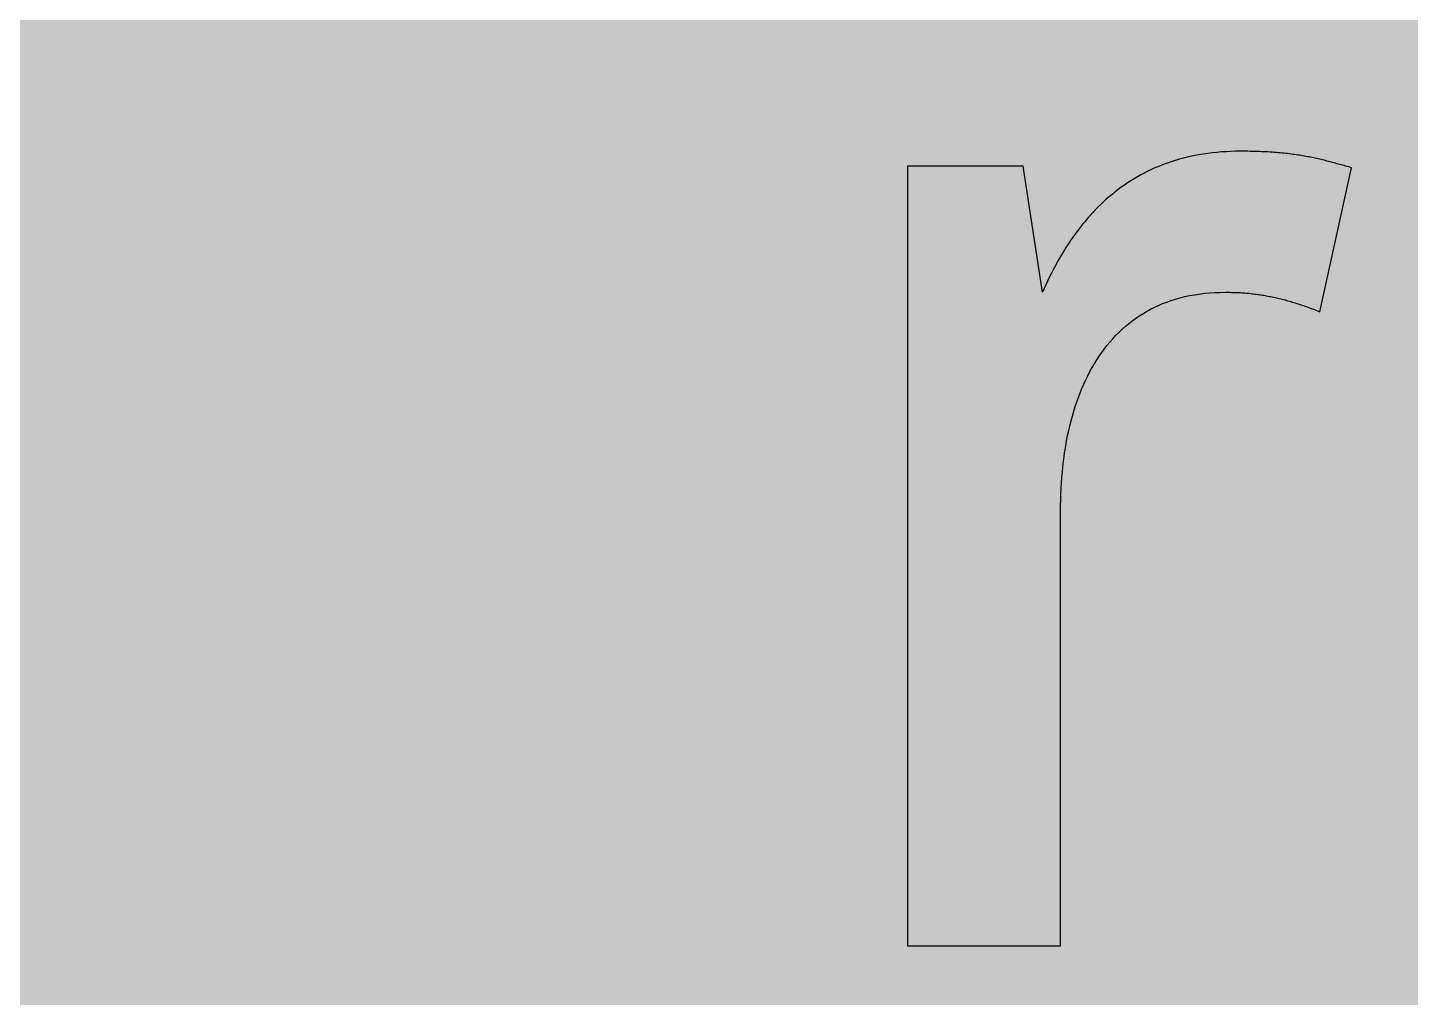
# Model space of a CAD drawing. Header units: millimetres. Extents: x 0 to 212, y 0 to 159.
# Drawn here: x 95.51 to 131.29, y 108.61 to 133.71 of the extents above; entities that cross this region are included whole.
import ezdxf

# ---------------------------------------------------------------- set-up
doc = ezdxf.new("R2010")
doc.units = ezdxf.units.MM

msp = doc.modelspace()

# ---------------------------------------------------------------- hatches: boundary and pattern name
for color, points in [(254, [(14.1633, 0.0536), (13.9878, 0.0533), (13.8125, 0.0559), (13.6373, 0.061), (13.462, 0.0686), (13.2893, 0.0787), (13.114, 0.0914), (12.9413, 0.1041), (12.7686, 0.1219), (12.5959, 0.1397), (12.4231, 0.16), (12.2504, 0.1829), (12.0777, 0.2057), (11.9075, 0.2337), (11.7373, 0.2616), (11.5672, 0.2921), (11.397, 0.3251), (11.2268, 0.3607), (11.0592, 0.3988), (10.8915, 0.4369), (10.7239, 0.4775), (10.5562, 0.5207), (10.3886, 0.5664), (10.2235, 0.6121), (10.0584, 0.6629), (9.8933, 0.7137), (9.7307, 0.7671), (9.5682, 0.8204), (9.4056, 0.8788), (9.2431, 0.9373), (9.083, 0.9982), (8.923, 1.0617), (8.763, 1.1252), (8.6055, 1.1938), (8.4455, 1.2624), (8.2906, 1.331), (8.1331, 1.4046), (7.9781, 1.4783), (7.8232, 1.5545), (7.6708, 1.6332), (7.5184, 1.7145), (7.366, 1.7958), (7.2161, 1.8796), (7.0663, 1.966), (6.919, 2.0523), (6.7716, 2.1438), (6.6243, 2.2352), (6.4795, 2.3266), (6.3348, 2.4232), (6.19, 2.5197), (6.0477, 2.6187), (5.908, 2.7178), (5.7683, 2.8194), (5.6286, 2.9235), (5.4915, 3.0302), (5.3543, 3.1369), (5.2197, 3.2461), (5.0851, 3.3579), (4.953, 3.4722), (4.8209, 3.5865), (4.6914, 3.7033), (4.5644, 3.8202), (4.4348, 3.9395), (4.3104, 4.0615), (4.1859, 4.1859), (4.0615, 4.3104), (3.9395, 4.4348), (3.8202, 4.5618), (3.7033, 4.6914), (3.5865, 4.8209), (3.4722, 4.953), (3.3579, 5.0851), (3.2487, 5.2197), (3.1369, 5.3543), (3.0302, 5.4915), (2.9235, 5.6286), (2.8194, 5.7683), (2.7178, 5.908), (2.6187, 6.0477), (2.5197, 6.19), (2.4232, 6.3348), (2.3266, 6.477), (2.2352, 6.6243), (2.1438, 6.7691), (2.0523, 6.919), (1.966, 7.0663), (1.8796, 7.2161), (1.7958, 7.366), (1.7145, 7.5184), (1.6332, 7.6708), (1.5545, 7.8232), (1.4783, 7.9781), (1.4046, 8.1331), (1.331, 8.2906), (1.2598, 8.4455), (1.1913, 8.603), (1.1252, 8.763), (1.0592, 8.923), (0.9982, 9.083), (0.9373, 9.2431), (0.8763, 9.4056), (0.8204, 9.5682), (0.7645, 9.7307), (0.7112, 9.8933), (0.6604, 10.0584), (0.6121, 10.2235), (0.5639, 10.3911), (0.5207, 10.5562), (0.4775, 10.7239), (0.4343, 10.8915), (0.3962, 11.0592), (0.3607, 11.2268), (0.3251, 11.397), (0.2921, 11.5672), (0.2616, 11.7373), (0.2311, 11.9075), (0.2057, 12.0802), (0.1803, 12.2504), (0.1575, 12.4231), (0.1372, 12.5959), (0.1194, 12.7686), (0.1041, 12.9413), (0.0889, 13.1166), (0.0787, 13.2893), (0.0686, 13.4645), (0.061, 13.6373), (0.0559, 13.8125), (0.0508, 13.9878), (0.0508, 14.163), (0.0522, 144.6925), (0.0508, 144.8664), (0.0559, 145.0416), (0.061, 145.2169), (0.0686, 145.3896), (0.0787, 145.5649), (0.0889, 145.7376), (0.1041, 145.9128), (0.1194, 146.0856), (0.1372, 146.2583), (0.1575, 146.431), (0.1803, 146.6037), (0.2057, 146.7739), (0.2311, 146.9466), (0.2616, 147.1168), (0.2921, 147.287), (0.3251, 147.4572), (0.3607, 147.6248), (0.3962, 147.795), (0.4343, 147.9626), (0.4775, 148.1303), (0.5207, 148.2979), (0.5639, 148.463), (0.6121, 148.6281), (0.6604, 148.7932), (0.7112, 148.9583), (0.7645, 149.1234), (0.8204, 149.286), (0.8763, 149.4485), (0.9373, 149.6111), (0.9982, 149.7711), (1.0592, 149.9311), (1.1252, 150.0911), (1.1913, 150.2486), (1.2598, 150.4061), (1.331, 150.5636), (1.4046, 150.7185), (1.4783, 150.876), (1.5545, 151.0284), (1.6332, 151.1833), (1.7145, 151.3357), (1.7958, 151.4856), (1.8796, 151.638), (1.966, 151.7879), (2.0523, 151.9352), (2.1438, 152.0825), (2.2352, 152.2298), (2.3266, 152.3746), (2.4232, 152.5194), (2.5197, 152.6616), (2.6187, 152.8039), (2.7178, 152.9461), (2.8194, 153.0858), (2.9235, 153.2255), (3.0302, 153.3627), (3.1369, 153.4973), (3.2487, 153.6344), (3.3579, 153.7665), (3.4722, 153.8986), (3.5865, 154.0307), (3.7033, 154.1602), (3.8202, 154.2898), (3.9395, 154.4168), (4.0615, 154.5438), (4.1859, 154.6682), (4.3104, 154.7901), (4.4348, 154.9121), (4.5644, 155.034), (4.6914, 155.1508), (4.8209, 155.2677), (4.953, 155.382), (5.0851, 155.4937), (5.2197, 155.6055), (5.3543, 155.7147), (5.4915, 155.8239), (5.6286, 155.9281), (5.7683, 156.0322), (5.908, 156.1338), (6.0477, 156.2354), (6.19, 156.3345), (6.3348, 156.431), (6.4795, 156.525), (6.6243, 156.6189), (6.7716, 156.7104), (6.919, 156.7993), (7.0663, 156.8882), (7.2161, 156.9745), (7.366, 157.0584), (7.5184, 157.1396), (7.6708, 157.2209), (7.8232, 157.2971), (7.9781, 157.3733), (8.1331, 157.4495), (8.2906, 157.5206), (8.4455, 157.5918), (8.6055, 157.6603), (8.763, 157.7289), (8.923, 157.7924), (9.083, 157.8559), (9.2431, 157.9169), (9.4056, 157.9753), (9.5682, 158.0337), (9.7307, 158.0871), (9.8933, 158.1404), (10.0584, 158.1912), (10.2235, 158.242), (10.3886, 158.2877), (10.5562, 158.3334), (10.7239, 158.3766), (10.8915, 158.4173), (11.0592, 158.4579), (11.2268, 158.4935), (11.397, 158.529), (11.5672, 158.562), (11.7373, 158.5925), (11.9075, 158.6205), (12.0777, 158.6484), (12.2504, 158.6713), (12.4231, 158.6941), (12.5959, 158.7144), (12.7686, 158.7322), (12.9413, 158.75), (13.114, 158.7627), (13.2893, 158.7754), (13.462, 158.7856), (13.6373, 158.7932), (13.8125, 158.7983), (13.9878, 158.8008), (14.163, 158.8033), (197.6078, 158.8036), (197.7822, 158.8008), (197.9574, 158.7983), (198.1327, 158.7932), (198.3054, 158.7856), (198.4807, 158.7754), (198.6534, 158.7627), (198.8287, 158.75), (199.0014, 158.7322), (199.1741, 158.7144), (199.3468, 158.6941), (199.5195, 158.6713), (199.6897, 158.6484), (199.8624, 158.6205), (200.0326, 158.5925), (200.2028, 158.562), (200.373, 158.529), (200.5432, 158.4935), (200.7108, 158.4579), (200.8784, 158.4173), (201.0461, 158.3766), (201.2137, 158.3334), (201.3788, 158.2877), (201.5465, 158.242), (201.7116, 158.1912), (201.8767, 158.1404), (202.0392, 158.0871), (202.2018, 158.0337), (202.3643, 157.9753), (202.5269, 157.9169), (202.6869, 157.8559), (202.8469, 157.7924), (203.007, 157.7289), (203.167, 157.6603), (203.3245, 157.5918), (203.4794, 157.5206), (203.6369, 157.4495), (203.7918, 157.3733), (203.9468, 157.2971), (204.0992, 157.2209), (204.2516, 157.1396), (204.404, 157.0584), (204.5538, 156.9745), (204.7037, 156.8882), (204.8535, 156.7993), (205.0009, 156.7104), (205.1456, 156.6189), (205.293, 156.525), (205.4352, 156.431), (205.58, 156.3345), (205.7222, 156.2354), (205.8619, 156.1338), (206.0016, 156.0322), (206.1413, 155.9281), (206.2785, 155.8239), (206.4156, 155.7147), (206.5503, 155.6055), (206.6849, 155.4937), (206.817, 155.382), (206.949, 155.2677), (207.0786, 155.1508), (207.2081, 155.034), (207.3351, 154.9121), (207.4596, 154.7901), (207.584, 154.6682), (207.7085, 154.5438), (207.8304, 154.4168), (207.9498, 154.2898), (208.0666, 154.1602), (208.1835, 154.0307), (208.2978, 153.8986), (208.4121, 153.7665), (208.5238, 153.6344), (208.6331, 153.4973), (208.7397, 153.3627), (208.8464, 153.2255), (208.9506, 153.0858), (209.0522, 152.9461), (209.1512, 152.8039), (209.2503, 152.6616), (209.3468, 152.5194), (209.4433, 152.3746), (209.5348, 152.2298), (209.6262, 152.0825), (209.7176, 151.9352), (209.804, 151.7879), (209.8904, 151.638), (209.9742, 151.4856), (210.0555, 151.3357), (210.1367, 151.1833), (210.2155, 151.0284), (210.2917, 150.876), (210.3653, 150.7185), (210.439, 150.5636), (210.5076, 150.4061), (210.5762, 150.2486), (210.6447, 150.0911), (210.7082, 149.9311), (210.7717, 149.7711), (210.8327, 149.6111), (210.8911, 149.4485), (210.9495, 149.286), (211.0029, 149.1234), (211.0562, 148.9583), (211.107, 148.7932), (211.1578, 148.6281), (211.2035, 148.463), (211.2493, 148.2979), (211.2924, 148.1303), (211.3331, 147.9626), (211.3712, 147.795), (211.4093, 147.6248), (211.4448, 147.4572), (211.4779, 147.287), (211.5083, 147.1168), (211.5363, 146.9466), (211.5642, 146.7739), (211.5871, 146.6037), (211.6099, 146.431), (211.6303, 146.2583), (211.648, 146.0856), (211.6658, 145.9128), (211.6785, 145.7376), (211.6912, 145.5649), (211.7014, 145.3896), (211.709, 145.2169), (211.7141, 145.0416), (211.7166, 144.8664), (211.7166, 144.6911), (211.7189, 14.1647), (211.7166, 13.9878), (211.7141, 13.8125), (211.709, 13.6373), (211.7014, 13.4645), (211.6912, 13.2893), (211.6785, 13.1166), (211.6658, 12.9413), (211.648, 12.7686), (211.6303, 12.5959), (211.6099, 12.4231), (211.5871, 12.2504), (211.5642, 12.0802), (211.5363, 11.9075), (211.5083, 11.7373), (211.4779, 11.5672), (211.4448, 11.397), (211.4093, 11.2268), (211.3712, 11.0592), (211.3331, 10.8915), (211.2924, 10.7239), (211.2493, 10.5562), (211.2035, 10.3911), (211.1578, 10.2235), (211.107, 10.0584), (211.0562, 9.8933), (211.0029, 9.7307), (210.9495, 9.5682), (210.8911, 9.4056), (210.8327, 9.2431), (210.7717, 9.083), (210.7082, 8.923), (210.6447, 8.763), (210.5762, 8.603), (210.5076, 8.4455), (210.439, 8.2906), (210.3653, 8.1331), (210.2917, 7.9781), (210.2155, 7.8232), (210.1367, 7.6708), (210.0555, 7.5184), (209.9742, 7.366), (209.8904, 7.2161), (209.804, 7.0663), (209.7176, 6.919), (209.6262, 6.7691), (209.5348, 6.6243), (209.4433, 6.477), (209.3468, 6.3348), (209.2503, 6.19), (209.1512, 6.0477), (209.0522, 5.908), (208.9506, 5.7683), (208.8464, 5.6286), (208.7397, 5.4915), (208.6331, 5.3543), (208.5238, 5.2197), (208.4121, 5.0851), (208.2978, 4.953), (208.1835, 4.8209), (208.0666, 4.6914), (207.9498, 4.5618), (207.8304, 4.4348), (207.7085, 4.3104), (207.584, 4.1859), (207.4596, 4.0615), (207.3351, 3.9395), (207.2081, 3.8202), (207.0786, 3.7033), (206.949, 3.5865), (206.817, 3.4722), (206.6849, 3.3579), (206.5503, 3.2461), (206.4156, 3.1369), (206.2785, 3.0302), (206.1413, 2.9235), (206.0016, 2.8194), (205.8619, 2.7178), (205.7222, 2.6187), (205.58, 2.5197), (205.4352, 2.4232), (205.293, 2.3266), (205.1456, 2.2352), (205.0009, 2.1438), (204.8535, 2.0523), (204.7037, 1.966), (204.5538, 1.8796), (204.404, 1.7958), (204.2516, 1.7145), (204.0992, 1.6332), (203.9468, 1.5545), (203.7918, 1.4783), (203.6369, 1.4046), (203.4794, 1.331), (203.3245, 1.2624), (203.167, 1.1938), (203.007, 1.1252), (202.8469, 1.0617), (202.6869, 0.9982), (202.5269, 0.9373), (202.3643, 0.8788), (202.2018, 0.8204), (202.0392, 0.7671), (201.8767, 0.7137), (201.7116, 0.6629), (201.5465, 0.6121), (201.3788, 0.5664), (201.2137, 0.5207), (201.0461, 0.4775), (200.8784, 0.4369), (200.7108, 0.3988), (200.5432, 0.3607), (200.373, 0.3251), (200.2028, 0.2921), (200.0326, 0.2616), (199.8624, 0.2337), (199.6897, 0.2057), (199.5195, 0.1829), (199.3468, 0.16), (199.1741, 0.1397), (199.0014, 0.1219), (198.8287, 0.1041), (198.6534, 0.0914), (198.4807, 0.0787), (198.3054, 0.0686), (198.1327, 0.061), (197.9574, 0.0559), (197.7822, 0.0533), (197.6069, 0.0533)]), (59, [(126.5107, 126.8621), (126.5504, 126.8603), (126.5885, 126.8603), (126.6292, 126.8603), (126.6673, 126.8578), (126.7079, 126.8578), (126.746, 126.8578), (126.7841, 126.8552), (126.8222, 126.8527), (126.8628, 126.8527), (126.9009, 126.8501), (126.939, 126.8476), (126.9771, 126.8451), (127.0127, 126.8425), (127.0508, 126.8374), (127.0889, 126.8349), (127.127, 126.8324), (127.1651, 126.8273), (127.2007, 126.8222), (127.2388, 126.8197), (127.2743, 126.8146), (127.3124, 126.8095), (127.3505, 126.8044), (127.3861, 126.7993), (127.4242, 126.7943), (127.4597, 126.7866), (127.4978, 126.7816), (127.5334, 126.7765), (127.5715, 126.7689), (127.6071, 126.7612), (127.6452, 126.7536), (127.6807, 126.7485), (127.7188, 126.7409), (127.7544, 126.7308), (127.7925, 126.7231), (127.828, 126.7155), (127.8661, 126.7079), (127.9017, 126.6977), (127.9398, 126.6876), (127.9779, 126.68), (128.0135, 126.6698), (128.0516, 126.6596), (128.0897, 126.6495), (128.1278, 126.6393), (128.1633, 126.6292), (128.2014, 126.6165), (128.2395, 126.6063), (128.2776, 126.5936), (128.3157, 126.5834), (128.3538, 126.5707), (128.3919, 126.558), (128.4326, 126.5453), (128.4707, 126.5326), (128.5088, 126.5199), (128.5494, 126.5072), (128.5875, 126.492), (128.6281, 126.4793), (128.6688, 126.4641), (128.7094, 126.4488), (128.7475, 126.4336), (128.7882, 126.4209), (128.8288, 126.4031), (128.872, 126.3879), (128.9126, 126.3726), (128.9533, 126.3574), (129.7711, 130.0836), (129.7305, 130.0937), (129.6949, 130.1039), (129.6568, 130.114), (129.6187, 130.1267), (129.5806, 130.1369), (129.5425, 130.1471), (129.507, 130.1572), (129.4689, 130.1674), (129.4333, 130.1775), (129.3952, 130.1877), (129.3597, 130.1979), (129.3216, 130.208), (129.2835, 130.2182), (129.2479, 130.2283), (129.2098, 130.2385), (129.1742, 130.2461), (129.1361, 130.2563), (129.098, 130.2664), (129.0625, 130.2766), (129.0244, 130.2842), (128.9863, 130.2944), (128.9482, 130.302), (128.9101, 130.3122), (128.872, 130.3198), (128.8313, 130.3274), (128.7932, 130.335), (128.7551, 130.3452), (128.7145, 130.3528), (128.6739, 130.3604), (128.6332, 130.368), (128.5926, 130.3757), (128.5519, 130.3833), (128.5113, 130.3909), (128.4681, 130.396), (128.4249, 130.4036), (128.3843, 130.4112), (128.3386, 130.4163), (128.2954, 130.4239), (128.2497, 130.429), (128.2065, 130.4341), (128.1608, 130.4417), (128.1125, 130.4468), (128.0668, 130.4519), (128.0185, 130.4569), (127.9703, 130.462), (127.922, 130.4671), (127.8712, 130.4696), (127.8204, 130.4747), (127.7696, 130.4773), (127.7188, 130.4823), (127.6655, 130.4849), (127.6121, 130.49), (127.5588, 130.4925), (127.5029, 130.495), (127.447, 130.4976), (127.3886, 130.5001), (127.3302, 130.5027), (127.2718, 130.5027), (127.2134, 130.5052), (127.1524, 130.5052), (127.0889, 130.5077), (127.0279, 130.5077), (126.9619, 130.5077), (126.8984, 130.5077), (126.7714, 130.5077), (126.6469, 130.5027), (126.525, 130.4976), (126.4031, 130.49), (126.2837, 130.4798), (126.1643, 130.4671), (126.05, 130.4519), (125.9357, 130.4366), (125.8214, 130.4163), (125.7097, 130.396), (125.6005, 130.3731), (125.4938, 130.3477), (125.3871, 130.3198), (125.283, 130.2918), (125.1788, 130.2614), (125.0772, 130.2283), (124.9782, 130.1928), (124.8791, 130.1547), (124.7826, 130.1166), (124.6861, 130.0759), (124.5921, 130.0353), (124.5006, 129.9896), (124.4092, 129.9439), (124.3178, 129.8956), (124.2314, 129.8473), (124.145, 129.7965), (124.0587, 129.7432), (123.9749, 129.6899), (123.8936, 129.634), (123.8123, 129.5756), (123.731, 129.5171), (123.6523, 129.4562), (123.5761, 129.3927), (123.4999, 129.3292), (123.4262, 129.2657), (123.3526, 129.1996), (123.2814, 129.1311), (123.2103, 129.0625), (123.1417, 128.9914), (123.0732, 128.9202), (123.0046, 128.8466), (122.9385, 128.7704), (122.875, 128.6942), (122.8115, 128.618), (122.7506, 128.5392), (122.6896, 128.4605), (122.6287, 128.3792), (122.5702, 128.2979), (122.5118, 128.2167), (122.4559, 128.1328), (122.4001, 128.0465), (122.3467, 127.9601), (122.2934, 127.8738), (122.2426, 127.7874), (122.1918, 127.6985), (122.141, 127.6071), (122.0927, 127.5182), (122.0445, 127.4267), (121.9962, 127.3327), (121.9505, 127.2413), (121.9048, 127.1473), (121.8616, 127.0533), (121.8184, 126.9568), (121.7752, 126.8603), (121.273, 130.1224), (118.2839, 130.1224), (118.2839, 109.9439), (122.2431, 109.9439), (122.2431, 121.1968), (122.2426, 121.3434), (122.2451, 121.4882), (122.2502, 121.633), (122.2578, 121.7778), (122.2654, 121.92), (122.2756, 122.0622), (122.2883, 122.2019), (122.301, 122.3416), (122.3162, 122.4788), (122.334, 122.616), (122.3543, 122.7506), (122.3772, 122.8852), (122.4001, 123.0173), (122.4255, 123.1494), (122.4534, 123.2789), (122.4839, 123.4059), (122.5144, 123.5329), (122.5474, 123.6574), (122.5855, 123.7818), (122.621, 123.9012), (122.6617, 124.0231), (122.7049, 124.14), (122.748, 124.2543), (122.7938, 124.3686), (122.842, 124.4803), (122.8928, 124.5921), (122.9462, 124.6988), (122.9995, 124.8054), (123.0579, 124.9096), (123.1163, 125.0112), (123.1773, 125.1102), (123.2408, 125.2068), (123.3068, 125.3007), (123.3754, 125.3947), (123.444, 125.4836), (123.5177, 125.5725), (123.5913, 125.6563), (123.6675, 125.7402), (123.7488, 125.8189), (123.8301, 125.8976), (123.9139, 125.9713), (124.0003, 126.045), (124.0866, 126.1135), (124.1781, 126.1796), (124.272, 126.2431), (124.3686, 126.304), (124.4651, 126.3625), (124.5667, 126.4183), (124.6683, 126.4691), (124.775, 126.5174), (124.8816, 126.5657), (124.9909, 126.6063), (125.1052, 126.6469), (125.2195, 126.6825), (125.3363, 126.7155), (125.4582, 126.746), (125.5801, 126.7739), (125.7046, 126.7968), (125.8316, 126.8146), (125.9637, 126.8324), (126.0958, 126.8451), (126.2304, 126.8527), (126.3701, 126.8578), (126.5098, 126.8603)])]:
    msp.add_hatch(color=color).paths.add_polyline_path(points)
h = msp.add_hatch(color=59)
edge = h.paths.add_edge_path()
edge.add_line((104.702, 109.5551), (104.9299, 109.5553))
edge.add_line((104.9299, 109.5553), (105.1585, 109.5629))
edge.add_line((105.1585, 109.5629), (105.3846, 109.5731))
edge.add_line((105.3846, 109.5731), (105.6056, 109.5883))
edge.add_line((105.6056, 109.5883), (105.8266, 109.6061))
edge.add_line((105.8266, 109.6061), (106.045, 109.6289))
edge.add_line((106.045, 109.6289), (106.2609, 109.6569))
edge.add_line((106.2609, 109.6569), (106.4743, 109.6899))
edge.add_line((106.4743, 109.6899), (106.6851, 109.728))
edge.add_line((106.6851, 109.728), (106.8934, 109.7686))
edge.add_line((106.8934, 109.7686), (107.0991, 109.8144))
edge.add_line((107.0991, 109.8144), (107.3023, 109.8652))
edge.add_line((107.3023, 109.8652), (107.5004, 109.921))
edge.add_line((107.5004, 109.921), (107.6985, 109.982))
edge.add_line((107.6985, 109.982), (107.8916, 110.0455))
edge.add_line((107.8916, 110.0455), (108.0846, 110.1166))
edge.add_line((108.0846, 110.1166), (108.2726, 110.1903))
edge.add_line((108.2726, 110.1903), (108.458, 110.269))
edge.add_line((108.458, 110.269), (108.6409, 110.3554))
edge.add_line((108.6409, 110.3554), (108.8212, 110.4443))
edge.add_line((108.8212, 110.4443), (108.9965, 110.5383))
edge.add_line((108.9965, 110.5383), (109.1692, 110.6373))
edge.add_line((109.1692, 110.6373), (109.3394, 110.744))
edge.add_line((109.3394, 110.744), (109.507, 110.8532))
edge.add_line((109.507, 110.8532), (109.6696, 110.9675))
edge.add_line((109.6696, 110.9675), (109.8321, 111.0894))
edge.add_line((109.8321, 111.0894), (109.9871, 111.2139))
edge.add_line((109.9871, 111.2139), (110.142, 111.346))
edge.add_line((110.142, 111.346), (110.2919, 111.4831))
edge.add_line((110.2919, 111.4831), (110.4392, 111.6254))
edge.add_line((110.4392, 111.6254), (110.5814, 111.7727))
edge.add_line((110.5814, 111.7727), (110.7211, 111.9251))
edge.add_line((110.7211, 111.9251), (110.8583, 112.0851))
edge.add_line((110.8583, 112.0851), (110.9904, 112.2502))
edge.add_line((110.9904, 112.2502), (111.1174, 112.4204))
edge.add_line((111.1174, 112.4204), (111.2418, 112.5957))
edge.add_line((111.2418, 112.5957), (111.3638, 112.776))
edge.add_line((111.3638, 112.776), (111.4806, 112.964))
edge.add_line((111.4806, 112.964), (111.5949, 113.157))
edge.add_line((111.5949, 113.157), (111.7041, 113.3577))
edge.add_line((111.7041, 113.3577), (111.8108, 113.5609))
edge.add_line((111.8108, 113.5609), (111.9124, 113.7742))
edge.add_line((111.9124, 113.7742), (112.0089, 113.9901))
edge.add_line((112.0089, 113.9901), (112.1029, 114.2136))
edge.add_line((112.1029, 114.2136), (112.1918, 114.4422))
edge.add_line((112.1918, 114.4422), (112.2756, 114.6785))
edge.add_line((112.2756, 114.6785), (112.3569, 114.9198))
edge.add_line((112.3569, 114.9198), (112.4331, 115.1687))
edge.add_line((112.4331, 115.1687), (112.5068, 115.4227))
edge.add_line((112.5068, 115.4227), (112.5753, 115.6843))
edge.add_line((112.5753, 115.6843), (112.6388, 115.951))
edge.add_line((112.6388, 115.951), (112.6973, 116.2253))
edge.add_line((112.6973, 116.2253), (112.7506, 116.5047))
edge.add_line((112.7506, 116.5047), (112.8014, 116.7917))
edge.add_line((112.8014, 116.7917), (112.8471, 117.0864))
edge.add_line((112.8471, 117.0864), (112.8878, 117.3861))
edge.add_line((112.8878, 117.3861), (112.9233, 117.6934))
edge.add_line((112.9233, 117.6934), (112.9563, 118.0059))
edge.add_line((112.9563, 118.0059), (112.9817, 118.3259))
edge.add_line((112.9817, 118.3259), (113.0046, 118.6536))
edge.add_line((113.0046, 118.6536), (113.0224, 118.9888))
edge.add_line((113.0224, 118.9888), (113.0351, 119.3292))
edge.add_line((113.0351, 119.3292), (113.0427, 119.6772))
edge.add_line((113.0427, 119.6772), (113.0452, 120.0302))
edge.add_line((113.0452, 120.0302), (113.0427, 120.3858))
edge.add_line((113.0427, 120.3858), (113.0351, 120.7338))
edge.add_line((113.0351, 120.7338), (113.0224, 121.0742))
edge.add_line((113.0224, 121.0742), (113.0046, 121.4095))
edge.add_line((113.0046, 121.4095), (112.9817, 121.7346))
edge.add_line((112.9817, 121.7346), (112.9563, 122.0572))
edge.add_line((112.9563, 122.0572), (112.9233, 122.3696))
edge.add_line((112.9233, 122.3696), (112.8878, 122.6769))
edge.add_line((112.8878, 122.6769), (112.8471, 122.9766))
edge.add_line((112.8471, 122.9766), (112.8014, 123.2687))
edge.add_line((112.8014, 123.2687), (112.7506, 123.5558))
edge.add_line((112.7506, 123.5558), (112.6973, 123.8377))
edge.add_line((112.6973, 123.8377), (112.6388, 124.1095))
edge.add_line((112.6388, 124.1095), (112.5753, 124.3787))
edge.add_line((112.5753, 124.3787), (112.5068, 124.6378))
edge.add_line((112.5068, 124.6378), (112.4331, 124.8943))
edge.add_line((112.4331, 124.8943), (112.3569, 125.1407))
edge.add_line((112.3569, 125.1407), (112.2756, 125.3846))
edge.add_line((112.2756, 125.3846), (112.1918, 125.6182))
edge.add_line((112.1918, 125.6182), (112.1029, 125.8494))
edge.add_line((112.1029, 125.8494), (112.0089, 126.0729))
edge.add_line((112.0089, 126.0729), (111.9124, 126.2888))
edge.add_line((111.9124, 126.2888), (111.8108, 126.4996))
edge.add_line((111.8108, 126.4996), (111.7041, 126.7054))
edge.add_line((111.7041, 126.7054), (111.5949, 126.906))
edge.add_line((111.5949, 126.906), (111.4806, 127.0991))
edge.add_line((111.4806, 127.0991), (111.3638, 127.287))
edge.add_line((111.3638, 127.287), (111.2418, 127.4674))
edge.add_line((111.2418, 127.4674), (111.1174, 127.6426))
edge.add_line((111.1174, 127.6426), (110.9904, 127.8128))
edge.add_line((110.9904, 127.8128), (110.8583, 127.9779))
edge.add_line((110.8583, 127.9779), (110.7211, 128.1354))
edge.add_line((110.7211, 128.1354), (110.5814, 128.2903))
edge.add_line((110.5814, 128.2903), (110.4392, 128.4376))
edge.add_line((110.4392, 128.4376), (110.2919, 128.5799))
edge.add_line((110.2919, 128.5799), (110.142, 128.717))
edge.add_line((110.142, 128.717), (109.9871, 128.8466))
edge.add_line((109.9871, 128.8466), (109.8321, 128.9736))
edge.add_line((109.8321, 128.9736), (109.6696, 129.093))
edge.add_line((109.6696, 129.093), (109.507, 129.2098))
edge.add_line((109.507, 129.2098), (109.3394, 129.319))
edge.add_line((109.3394, 129.319), (109.1692, 129.4232))
edge.add_line((109.1692, 129.4232), (108.9965, 129.5248))
edge.add_line((108.9965, 129.5248), (108.8212, 129.6187))
edge.add_line((108.8212, 129.6187), (108.6409, 129.7076))
edge.add_line((108.6409, 129.7076), (108.458, 129.7915))
edge.add_line((108.458, 129.7915), (108.2726, 129.8727))
edge.add_line((108.2726, 129.8727), (108.0846, 129.9464))
edge.add_line((108.0846, 129.9464), (107.8916, 130.015))
edge.add_line((107.8916, 130.015), (107.6985, 130.081))
edge.add_line((107.6985, 130.081), (107.5004, 130.142))
edge.add_line((107.5004, 130.142), (107.3023, 130.1953))
edge.add_line((107.3023, 130.1953), (107.0991, 130.2461))
edge.add_line((107.0991, 130.2461), (106.8934, 130.2944))
edge.add_line((106.8934, 130.2944), (106.6851, 130.335))
edge.add_line((106.6851, 130.335), (106.4743, 130.3706))
edge.add_line((106.4743, 130.3706), (106.2609, 130.4036))
edge.add_line((106.2609, 130.4036), (106.045, 130.4315))
edge.add_line((106.045, 130.4315), (105.8266, 130.4544))
edge.add_line((105.8266, 130.4544), (105.6056, 130.4747))
edge.add_line((105.6056, 130.4747), (105.3846, 130.49))
edge.add_line((105.3846, 130.49), (105.1585, 130.5001))
edge.add_line((105.1585, 130.5001), (104.9299, 130.5052))
edge.add_line((104.9299, 130.5052), (104.7013, 130.5077))
edge.add_line((104.7013, 130.5077), (104.4702, 130.5052))
edge.add_line((104.4702, 130.5052), (104.2441, 130.5001))
edge.add_line((104.2441, 130.5001), (104.0181, 130.49))
edge.add_line((104.0181, 130.49), (103.7946, 130.4747))
edge.add_line((103.7946, 130.4747), (103.5736, 130.4544))
edge.add_line((103.5736, 130.4544), (103.3551, 130.4315))
edge.add_line((103.3551, 130.4315), (103.1418, 130.4036))
edge.add_line((103.1418, 130.4036), (102.9284, 130.3706))
edge.add_line((102.9284, 130.3706), (102.7176, 130.335))
edge.add_line((102.7176, 130.335), (102.5093, 130.2944))
edge.add_line((102.5093, 130.2944), (102.3036, 130.2461))
edge.add_line((102.3036, 130.2461), (102.1004, 130.1953))
edge.add_line((102.1004, 130.1953), (101.9023, 130.142))
edge.add_line((101.9023, 130.142), (101.7041, 130.081))
edge.add_line((101.7041, 130.081), (101.5086, 130.015))
edge.add_line((101.5086, 130.015), (101.3181, 129.9464))
edge.add_line((101.3181, 129.9464), (101.1301, 129.8727))
edge.add_line((101.1301, 129.8727), (100.9447, 129.7915))
edge.add_line((100.9447, 129.7915), (100.7618, 129.7076))
edge.add_line((100.7618, 129.7076), (100.5815, 129.6187))
edge.add_line((100.5815, 129.6187), (100.4062, 129.5248))
edge.add_line((100.4062, 129.5248), (100.2335, 129.4232))
edge.add_line((100.2335, 129.4232), (100.0633, 129.319))
edge.add_line((100.0633, 129.319), (99.8957, 129.2098))
edge.add_line((99.8957, 129.2098), (99.7331, 129.093))
edge.add_line((99.7331, 129.093), (99.5705, 128.9736))
edge.add_line((99.5705, 128.9736), (99.4156, 128.8466))
edge.add_line((99.4156, 128.8466), (99.2607, 128.717))
edge.add_line((99.2607, 128.717), (99.1108, 128.5799))
edge.add_line((99.1108, 128.5799), (98.9635, 128.4376))
edge.add_line((98.9635, 128.4376), (98.8212, 128.2903))
edge.add_line((98.8212, 128.2903), (98.6815, 128.1354))
edge.add_line((98.6815, 128.1354), (98.5444, 127.9779))
edge.add_line((98.5444, 127.9779), (98.4123, 127.8128))
edge.add_line((98.4123, 127.8128), (98.2853, 127.6426))
edge.add_line((98.2853, 127.6426), (98.1608, 127.4674))
edge.add_line((98.1608, 127.4674), (98.0389, 127.287))
edge.add_line((98.0389, 127.287), (97.9221, 127.0991))
edge.add_line((97.9221, 127.0991), (97.8078, 126.906))
edge.add_line((97.8078, 126.906), (97.6986, 126.7054))
edge.add_line((97.6986, 126.7054), (97.5919, 126.4996))
edge.add_line((97.5919, 126.4996), (97.4903, 126.2888))
edge.add_line((97.4903, 126.2888), (97.3938, 126.0729))
edge.add_line((97.3938, 126.0729), (97.2998, 125.8494))
edge.add_line((97.2998, 125.8494), (97.2109, 125.6182))
edge.add_line((97.2109, 125.6182), (97.1271, 125.3846))
edge.add_line((97.1271, 125.3846), (97.0458, 125.1407))
edge.add_line((97.0458, 125.1407), (96.9696, 124.8943))
edge.add_line((96.9696, 124.8943), (96.8959, 124.6378))
edge.add_line((96.8959, 124.6378), (96.8273, 124.3787))
edge.add_line((96.8273, 124.3787), (96.7638, 124.1095))
edge.add_line((96.7638, 124.1095), (96.7054, 123.8377))
edge.add_line((96.7054, 123.8377), (96.6521, 123.5558))
edge.add_line((96.6521, 123.5558), (96.6013, 123.2687))
edge.add_line((96.6013, 123.2687), (96.5556, 122.9766))
edge.add_line((96.5556, 122.9766), (96.5149, 122.6769))
edge.add_line((96.5149, 122.6769), (96.4794, 122.3696))
edge.add_line((96.4794, 122.3696), (96.4463, 122.0572))
edge.add_line((96.4463, 122.0572), (96.4209, 121.7346))
edge.add_line((96.4209, 121.7346), (96.3981, 121.4095))
edge.add_line((96.3981, 121.4095), (96.3803, 121.0742))
edge.add_line((96.3803, 121.0742), (96.3676, 120.7338))
edge.add_line((96.3676, 120.7338), (96.36, 120.3858))
edge.add_line((96.36, 120.3858), (96.3574, 120.0302))
edge.add_line((96.3574, 120.0302), (96.36, 119.695))
edge.add_line((96.36, 119.695), (96.3676, 119.3622))
edge.add_line((96.3676, 119.3622), (96.3803, 119.0371))
edge.add_line((96.3803, 119.0371), (96.3981, 118.7171))
edge.add_line((96.3981, 118.7171), (96.4209, 118.4046))
edge.add_line((96.4209, 118.4046), (96.4463, 118.0948))
edge.add_line((96.4463, 118.0948), (96.4794, 117.7925))
edge.add_line((96.4794, 117.7925), (96.5149, 117.4979))
edge.add_line((96.5149, 117.4979), (96.5556, 117.2058))
edge.add_line((96.5556, 117.2058), (96.6013, 116.9213))
edge.add_line((96.6013, 116.9213), (96.6521, 116.6419))
edge.add_line((96.6521, 116.6419), (96.7054, 116.3701))
edge.add_line((96.7054, 116.3701), (96.7638, 116.1009))
edge.add_line((96.7638, 116.1009), (96.8273, 115.8392))
edge.add_line((96.8273, 115.8392), (96.8959, 115.5827))
edge.add_line((96.8959, 115.5827), (96.9696, 115.3338))
edge.add_line((96.9696, 115.3338), (97.0458, 115.0874))
edge.add_line((97.0458, 115.0874), (97.1271, 114.8486))
edge.add_line((97.1271, 114.8486), (97.2109, 114.615))
edge.add_line((97.2109, 114.615), (97.2998, 114.3864))
edge.add_line((97.2998, 114.3864), (97.3938, 114.1628))
edge.add_line((97.3938, 114.1628), (97.4903, 113.9444))
edge.add_line((97.4903, 113.9444), (97.5919, 113.7336))
edge.add_line((97.5919, 113.7336), (97.6986, 113.5278))
edge.add_line((97.6986, 113.5278), (97.8078, 113.3272))
edge.add_line((97.8078, 113.3272), (97.9221, 113.1316))
edge.add_line((97.9221, 113.1316), (98.0389, 112.9411))
edge.add_line((98.0389, 112.9411), (98.1608, 112.7557))
edge.add_line((98.1608, 112.7557), (98.2853, 112.5779))
edge.add_line((98.2853, 112.5779), (98.4123, 112.4026))
edge.add_line((98.4123, 112.4026), (98.5444, 112.235))
edge.add_line((98.5444, 112.235), (98.6815, 112.0724))
edge.add_line((98.6815, 112.0724), (98.8212, 111.9124))
edge.add_line((98.8212, 111.9124), (98.9635, 111.76))
edge.add_line((98.9635, 111.76), (99.1108, 111.6127))
edge.add_line((99.1108, 111.6127), (99.2607, 111.4704))
edge.add_line((99.2607, 111.4704), (99.4156, 111.3358))
edge.add_line((99.4156, 111.3358), (99.5705, 111.2037))
edge.add_line((99.5705, 111.2037), (99.7331, 111.0767))
edge.add_line((99.7331, 111.0767), (99.8957, 110.9548))
edge.add_line((99.8957, 110.9548), (100.0633, 110.8405))
edge.add_line((100.0633, 110.8405), (100.2335, 110.7288))
edge.add_line((100.2335, 110.7288), (100.4062, 110.6221))
edge.add_line((100.4062, 110.6221), (100.5815, 110.523))
edge.add_line((100.5815, 110.523), (100.7618, 110.4265))
edge.add_line((100.7618, 110.4265), (100.9447, 110.3351))
edge.add_line((100.9447, 110.3351), (101.1301, 110.2512))
edge.add_line((101.1301, 110.2512), (101.3181, 110.17))
edge.add_line((101.3181, 110.17), (101.5086, 110.0963))
edge.add_line((101.5086, 110.0963), (101.7041, 110.0252))
edge.add_line((101.7041, 110.0252), (101.9023, 109.9591))
edge.add_line((101.9023, 109.9591), (102.1004, 109.8982))
edge.add_line((102.1004, 109.8982), (102.3036, 109.8423))
edge.add_line((102.3036, 109.8423), (102.5093, 109.794))
edge.add_line((102.5093, 109.794), (102.7176, 109.7483))
edge.add_line((102.7176, 109.7483), (102.9284, 109.7077))
edge.add_line((102.9284, 109.7077), (103.1418, 109.6696))
edge.add_line((103.1418, 109.6696), (103.3551, 109.6391))
edge.add_line((103.3551, 109.6391), (103.5736, 109.6137))
edge.add_line((103.5736, 109.6137), (103.7946, 109.5908))
edge.add_line((103.7946, 109.5908), (104.0181, 109.5756))
edge.add_line((104.0181, 109.5756), (104.2441, 109.5629))
edge.add_line((104.2441, 109.5629), (104.4702, 109.5553))
edge.add_line((104.4702, 109.5553), (104.7013, 109.5527))
edge = h.paths.add_edge_path(flags=16)
edge.add_line((104.702, 127.3676), (104.841, 127.3658))
edge.add_line((104.841, 127.3658), (104.9782, 127.3607))
edge.add_line((104.9782, 127.3607), (105.1154, 127.3531))
edge.add_line((105.1154, 127.3531), (105.2474, 127.3404))
edge.add_line((105.2474, 127.3404), (105.3795, 127.3277))
edge.add_line((105.3795, 127.3277), (105.5065, 127.3099))
edge.add_line((105.5065, 127.3099), (105.631, 127.2896))
edge.add_line((105.631, 127.2896), (105.7554, 127.2642))
edge.add_line((105.7554, 127.2642), (105.8748, 127.2362))
edge.add_line((105.8748, 127.2362), (105.9942, 127.2057))
edge.add_line((105.9942, 127.2057), (106.1085, 127.1727))
edge.add_line((106.1085, 127.1727), (106.2228, 127.1346))
edge.add_line((106.2228, 127.1346), (106.332, 127.094))
edge.add_line((106.332, 127.094), (106.4412, 127.0508))
edge.add_line((106.4412, 127.0508), (106.5479, 127.0025))
edge.add_line((106.5479, 127.0025), (106.6521, 126.9517))
edge.add_line((106.6521, 126.9517), (106.7511, 126.8959))
edge.add_line((106.7511, 126.8959), (106.8502, 126.84))
edge.add_line((106.8502, 126.84), (106.9467, 126.7765))
edge.add_line((106.9467, 126.7765), (107.0407, 126.713))
edge.add_line((107.0407, 126.713), (107.1321, 126.6444))
edge.add_line((107.1321, 126.6444), (107.2236, 126.5707))
edge.add_line((107.2236, 126.5707), (107.3099, 126.4971))
edge.add_line((107.3099, 126.4971), (107.3937, 126.4158))
edge.add_line((107.3937, 126.4158), (107.4776, 126.3345))
edge.add_line((107.4776, 126.3345), (107.5563, 126.2482))
edge.add_line((107.5563, 126.2482), (107.635, 126.1567))
edge.add_line((107.635, 126.1567), (107.7112, 126.0627))
edge.add_line((107.7112, 126.0627), (107.7824, 125.9637))
edge.add_line((107.7824, 125.9637), (107.8535, 125.8621))
edge.add_line((107.8535, 125.8621), (107.9221, 125.7579))
edge.add_line((107.9221, 125.7579), (107.9906, 125.6487))
edge.add_line((107.9906, 125.6487), (108.0541, 125.537))
edge.add_line((108.0541, 125.537), (108.1176, 125.4201))
edge.add_line((108.1176, 125.4201), (108.1761, 125.2982))
edge.add_line((108.1761, 125.2982), (108.2345, 125.1737))
edge.add_line((108.2345, 125.1737), (108.2904, 125.0467))
edge.add_line((108.2904, 125.0467), (108.3437, 124.9147))
edge.add_line((108.3437, 124.9147), (108.3945, 124.7775))
edge.add_line((108.3945, 124.7775), (108.4428, 124.6378))
edge.add_line((108.4428, 124.6378), (108.491, 124.493))
edge.add_line((108.491, 124.493), (108.5367, 124.3457))
edge.add_line((108.5367, 124.3457), (108.5774, 124.1933))
edge.add_line((108.5774, 124.1933), (108.618, 124.0358))
edge.add_line((108.618, 124.0358), (108.6587, 123.8758))
edge.add_line((108.6587, 123.8758), (108.6942, 123.7132))
edge.add_line((108.6942, 123.7132), (108.7298, 123.5431))
edge.add_line((108.7298, 123.5431), (108.7603, 123.3703))
edge.add_line((108.7603, 123.3703), (108.7907, 123.1951))
edge.add_line((108.7907, 123.1951), (108.8187, 123.0147))
edge.add_line((108.8187, 123.0147), (108.8466, 122.8293))
edge.add_line((108.8466, 122.8293), (108.8695, 122.6388))
edge.add_line((108.8695, 122.6388), (108.8923, 122.4458))
edge.add_line((108.8923, 122.4458), (108.9127, 122.2477))
edge.add_line((108.9127, 122.2477), (108.9304, 122.047))
edge.add_line((108.9304, 122.047), (108.9482, 121.8387))
edge.add_line((108.9482, 121.8387), (108.9609, 121.6279))
edge.add_line((108.9609, 121.6279), (108.9736, 121.4145))
edge.add_line((108.9736, 121.4145), (108.9838, 121.1936))
edge.add_line((108.9838, 121.1936), (108.9939, 120.97))
edge.add_line((108.9939, 120.97), (108.999, 120.7414))
edge.add_line((108.999, 120.7414), (109.0041, 120.5103))
edge.add_line((109.0041, 120.5103), (109.0066, 120.2715))
edge.add_line((109.0066, 120.2715), (109.0092, 120.0302))
edge.add_line((109.0092, 120.0302), (109.0066, 119.8118))
edge.add_line((109.0066, 119.8118), (109.0041, 119.5959))
edge.add_line((109.0041, 119.5959), (108.999, 119.3851))
edge.add_line((108.999, 119.3851), (108.9939, 119.1743))
edge.add_line((108.9939, 119.1743), (108.9838, 118.9685))
edge.add_line((108.9838, 118.9685), (108.9736, 118.7653))
edge.add_line((108.9736, 118.7653), (108.9609, 118.5647))
edge.add_line((108.9609, 118.5647), (108.9482, 118.3691))
edge.add_line((108.9482, 118.3691), (108.9304, 118.1735))
edge.add_line((108.9304, 118.1735), (108.9127, 117.983))
edge.add_line((108.9127, 117.983), (108.8923, 117.795))
edge.add_line((108.8923, 117.795), (108.8695, 117.6096))
edge.add_line((108.8695, 117.6096), (108.8466, 117.4293))
edge.add_line((108.8466, 117.4293), (108.8187, 117.2515))
edge.add_line((108.8187, 117.2515), (108.7907, 117.0762))
edge.add_line((108.7907, 117.0762), (108.7603, 116.9035))
edge.add_line((108.7603, 116.9035), (108.7298, 116.7359))
edge.add_line((108.7298, 116.7359), (108.6942, 116.5708))
edge.add_line((108.6942, 116.5708), (108.6587, 116.4082))
edge.add_line((108.6587, 116.4082), (108.618, 116.2507))
edge.add_line((108.618, 116.2507), (108.5774, 116.0932))
edge.add_line((108.5774, 116.0932), (108.5367, 115.9408))
edge.add_line((108.5367, 115.9408), (108.491, 115.7935))
edge.add_line((108.491, 115.7935), (108.4428, 115.6462))
edge.add_line((108.4428, 115.6462), (108.3945, 115.504))
edge.add_line((108.3945, 115.504), (108.3437, 115.3668))
edge.add_line((108.3437, 115.3668), (108.2904, 115.2296))
edge.add_line((108.2904, 115.2296), (108.2345, 115.0976))
edge.add_line((108.2345, 115.0976), (108.1761, 114.9706))
edge.add_line((108.1761, 114.9706), (108.1176, 114.8436))
edge.add_line((108.1176, 114.8436), (108.0541, 114.7216))
edge.add_line((108.0541, 114.7216), (107.9906, 114.6023))
edge.add_line((107.9906, 114.6023), (107.9221, 114.488))
edge.add_line((107.9221, 114.488), (107.8535, 114.3762))
edge.add_line((107.8535, 114.3762), (107.7824, 114.2695))
edge.add_line((107.7824, 114.2695), (107.7112, 114.1628))
edge.add_line((107.7112, 114.1628), (107.635, 114.0612))
edge.add_line((107.635, 114.0612), (107.5563, 113.9647))
edge.add_line((107.5563, 113.9647), (107.4776, 113.8707))
edge.add_line((107.4776, 113.8707), (107.3937, 113.7793))
edge.add_line((107.3937, 113.7793), (107.3099, 113.6929))
edge.add_line((107.3099, 113.6929), (107.2236, 113.6091))
edge.add_line((107.2236, 113.6091), (107.1321, 113.5278))
edge.add_line((107.1321, 113.5278), (107.0407, 113.4516))
edge.add_line((107.0407, 113.4516), (106.9467, 113.3805))
edge.add_line((106.9467, 113.3805), (106.8502, 113.3094))
edge.add_line((106.8502, 113.3094), (106.7511, 113.2459))
edge.add_line((106.7511, 113.2459), (106.6521, 113.1824))
edge.add_line((106.6521, 113.1824), (106.5479, 113.124))
edge.add_line((106.5479, 113.124), (106.4412, 113.0706))
edge.add_line((106.4412, 113.0706), (106.332, 113.0198))
edge.add_line((106.332, 113.0198), (106.2228, 112.9716))
edge.add_line((106.2228, 112.9716), (106.1085, 112.9284))
edge.add_line((106.1085, 112.9284), (105.9942, 112.8878))
edge.add_line((105.9942, 112.8878), (105.8748, 112.8522))
edge.add_line((105.8748, 112.8522), (105.7554, 112.8192))
edge.add_line((105.7554, 112.8192), (105.631, 112.7912))
edge.add_line((105.631, 112.7912), (105.5065, 112.7658))
edge.add_line((105.5065, 112.7658), (105.3795, 112.7455))
edge.add_line((105.3795, 112.7455), (105.2474, 112.7277))
edge.add_line((105.2474, 112.7277), (105.1154, 112.715))
edge.add_line((105.1154, 112.715), (104.9782, 112.7049))
edge.add_line((104.9782, 112.7049), (104.841, 112.6998))
edge.add_line((104.841, 112.6998), (104.7013, 112.6973))
edge.add_line((104.7013, 112.6973), (104.5591, 112.6998))
edge.add_line((104.5591, 112.6998), (104.4219, 112.7049))
edge.add_line((104.4219, 112.7049), (104.2873, 112.715))
edge.add_line((104.2873, 112.715), (104.1527, 112.7277))
edge.add_line((104.1527, 112.7277), (104.0232, 112.7455))
edge.add_line((104.0232, 112.7455), (103.8962, 112.7658))
edge.add_line((103.8962, 112.7658), (103.7692, 112.7912))
edge.add_line((103.7692, 112.7912), (103.6472, 112.8192))
edge.add_line((103.6472, 112.8192), (103.5253, 112.8522))
edge.add_line((103.5253, 112.8522), (103.4085, 112.8878))
edge.add_line((103.4085, 112.8878), (103.2916, 112.9284))
edge.add_line((103.2916, 112.9284), (103.1799, 112.9716))
edge.add_line((103.1799, 112.9716), (103.0681, 113.0198))
edge.add_line((103.0681, 113.0198), (102.9614, 113.0706))
edge.add_line((102.9614, 113.0706), (102.8548, 113.124))
edge.add_line((102.8548, 113.124), (102.7506, 113.1824))
edge.add_line((102.7506, 113.1824), (102.649, 113.2459))
edge.add_line((102.649, 113.2459), (102.5525, 113.3094))
edge.add_line((102.5525, 113.3094), (102.456, 113.3805))
edge.add_line((102.456, 113.3805), (102.362, 113.4516))
edge.add_line((102.362, 113.4516), (102.2706, 113.5278))
edge.add_line((102.2706, 113.5278), (102.1791, 113.6091))
edge.add_line((102.1791, 113.6091), (102.0928, 113.6929))
edge.add_line((102.0928, 113.6929), (102.0089, 113.7793))
edge.add_line((102.0089, 113.7793), (101.9251, 113.8707))
edge.add_line((101.9251, 113.8707), (101.8464, 113.9647))
edge.add_line((101.8464, 113.9647), (101.7676, 114.0612))
edge.add_line((101.7676, 114.0612), (101.6914, 114.1628))
edge.add_line((101.6914, 114.1628), (101.6203, 114.2695))
edge.add_line((101.6203, 114.2695), (101.5492, 114.3762))
edge.add_line((101.5492, 114.3762), (101.4781, 114.488))
edge.add_line((101.4781, 114.488), (101.412, 114.6023))
edge.add_line((101.412, 114.6023), (101.3485, 114.7216))
edge.add_line((101.3485, 114.7216), (101.285, 114.8436))
edge.add_line((101.285, 114.8436), (101.2266, 114.9706))
edge.add_line((101.2266, 114.9706), (101.1682, 115.0976))
edge.add_line((101.1682, 115.0976), (101.1123, 115.2296))
edge.add_line((101.1123, 115.2296), (101.059, 115.3668))
edge.add_line((101.059, 115.3668), (101.0082, 115.504))
edge.add_line((101.0082, 115.504), (100.9599, 115.6462))
edge.add_line((100.9599, 115.6462), (100.9117, 115.7935))
edge.add_line((100.9117, 115.7935), (100.8659, 115.9408))
edge.add_line((100.8659, 115.9408), (100.8253, 116.0932))
edge.add_line((100.8253, 116.0932), (100.7847, 116.2507))
edge.add_line((100.7847, 116.2507), (100.744, 116.4082))
edge.add_line((100.744, 116.4082), (100.7085, 116.5708))
edge.add_line((100.7085, 116.5708), (100.6729, 116.7359))
edge.add_line((100.6729, 116.7359), (100.6424, 116.9035))
edge.add_line((100.6424, 116.9035), (100.6119, 117.0762))
edge.add_line((100.6119, 117.0762), (100.584, 117.2515))
edge.add_line((100.584, 117.2515), (100.5561, 117.4293))
edge.add_line((100.5561, 117.4293), (100.5332, 117.6096))
edge.add_line((100.5332, 117.6096), (100.5103, 117.795))
edge.add_line((100.5103, 117.795), (100.49, 117.983))
edge.add_line((100.49, 117.983), (100.4722, 118.1735))
edge.add_line((100.4722, 118.1735), (100.4545, 118.3691))
edge.add_line((100.4545, 118.3691), (100.4418, 118.5647))
edge.add_line((100.4418, 118.5647), (100.4291, 118.7653))
edge.add_line((100.4291, 118.7653), (100.4189, 118.9685))
edge.add_line((100.4189, 118.9685), (100.4087, 119.1743))
edge.add_line((100.4087, 119.1743), (100.4037, 119.3851))
edge.add_line((100.4037, 119.3851), (100.3986, 119.5959))
edge.add_line((100.3986, 119.5959), (100.396, 119.8118))
edge.add_line((100.396, 119.8118), (100.3935, 120.0302))
edge.add_line((100.3935, 120.0302), (100.396, 120.2715))
edge.add_line((100.396, 120.2715), (100.3986, 120.5103))
edge.add_line((100.3986, 120.5103), (100.4037, 120.7414))
edge.add_line((100.4037, 120.7414), (100.4087, 120.97))
edge.add_line((100.4087, 120.97), (100.4189, 121.1936))
edge.add_line((100.4189, 121.1936), (100.4291, 121.4145))
edge.add_line((100.4291, 121.4145), (100.4418, 121.6279))
edge.add_line((100.4418, 121.6279), (100.4545, 121.8387))
edge.add_line((100.4545, 121.8387), (100.4722, 122.047))
edge.add_line((100.4722, 122.047), (100.49, 122.2477))
edge.add_line((100.49, 122.2477), (100.5103, 122.4458))
edge.add_line((100.5103, 122.4458), (100.5332, 122.6388))
edge.add_line((100.5332, 122.6388), (100.5561, 122.8293))
edge.add_line((100.5561, 122.8293), (100.584, 123.0147))
edge.add_line((100.584, 123.0147), (100.6119, 123.1951))
edge.add_line((100.6119, 123.1951), (100.6424, 123.3703))
edge.add_line((100.6424, 123.3703), (100.6729, 123.5431))
edge.add_line((100.6729, 123.5431), (100.7085, 123.7132))
edge.add_line((100.7085, 123.7132), (100.744, 123.8758))
edge.add_line((100.744, 123.8758), (100.7847, 124.0358))
edge.add_line((100.7847, 124.0358), (100.8253, 124.1933))
edge.add_line((100.8253, 124.1933), (100.8659, 124.3457))
edge.add_line((100.8659, 124.3457), (100.9117, 124.493))
edge.add_line((100.9117, 124.493), (100.9599, 124.6378))
edge.add_line((100.9599, 124.6378), (101.0082, 124.7775))
edge.add_line((101.0082, 124.7775), (101.059, 124.9147))
edge.add_line((101.059, 124.9147), (101.1123, 125.0467))
edge.add_line((101.1123, 125.0467), (101.1682, 125.1737))
edge.add_line((101.1682, 125.1737), (101.2266, 125.2982))
edge.add_line((101.2266, 125.2982), (101.285, 125.4201))
edge.add_line((101.285, 125.4201), (101.3485, 125.537))
edge.add_line((101.3485, 125.537), (101.412, 125.6487))
edge.add_line((101.412, 125.6487), (101.4781, 125.7579))
edge.add_line((101.4781, 125.7579), (101.5492, 125.8621))
edge.add_line((101.5492, 125.8621), (101.6203, 125.9637))
edge.add_line((101.6203, 125.9637), (101.6914, 126.0627))
edge.add_line((101.6914, 126.0627), (101.7676, 126.1567))
edge.add_line((101.7676, 126.1567), (101.8464, 126.2482))
edge.add_line((101.8464, 126.2482), (101.9251, 126.3345))
edge.add_line((101.9251, 126.3345), (102.0089, 126.4158))
edge.add_line((102.0089, 126.4158), (102.0928, 126.4971))
edge.add_line((102.0928, 126.4971), (102.1791, 126.5707))
edge.add_line((102.1791, 126.5707), (102.2706, 126.6444))
edge.add_line((102.2706, 126.6444), (102.362, 126.713))
edge.add_line((102.362, 126.713), (102.456, 126.7765))
edge.add_line((102.456, 126.7765), (102.5525, 126.84))
edge.add_line((102.5525, 126.84), (102.649, 126.8959))
edge.add_line((102.649, 126.8959), (102.7506, 126.9517))
edge.add_line((102.7506, 126.9517), (102.8548, 127.0025))
edge.add_line((102.8548, 127.0025), (102.9614, 127.0508))
edge.add_line((102.9614, 127.0508), (103.0681, 127.094))
edge.add_line((103.0681, 127.094), (103.1799, 127.1346))
edge.add_line((103.1799, 127.1346), (103.2916, 127.1727))
edge.add_line((103.2916, 127.1727), (103.4085, 127.2057))
edge.add_line((103.4085, 127.2057), (103.5253, 127.2362))
edge.add_line((103.5253, 127.2362), (103.6472, 127.2642))
edge.add_line((103.6472, 127.2642), (103.7692, 127.2896))
edge.add_line((103.7692, 127.2896), (103.8962, 127.3099))
edge.add_line((103.8962, 127.3099), (104.0232, 127.3277))
edge.add_line((104.0232, 127.3277), (104.1527, 127.3404))
edge.add_line((104.1527, 127.3404), (104.2873, 127.3531))
edge.add_line((104.2873, 127.3531), (104.4219, 127.3607))
edge.add_line((104.4219, 127.3607), (104.5591, 127.3658))
edge.add_line((104.5591, 127.3658), (104.7013, 127.3658))

# ---------------------------------------------------------------- linework, layer by layer
at = {"color": 59}
msp.add_lwpolyline([(126.5107, 126.8621), (126.5504, 126.8603), (126.5885, 126.8603), (126.6292, 126.8603), (126.6673, 126.8578), (126.7079, 126.8578), (126.746, 126.8578), (126.7841, 126.8552), (126.8222, 126.8527), (126.8628, 126.8527), (126.9009, 126.8501), (126.939, 126.8476), (126.9771, 126.8451), (127.0127, 126.8425), (127.0508, 126.8374), (127.0889, 126.8349), (127.127, 126.8324), (127.1651, 126.8273), (127.2007, 126.8222), (127.2388, 126.8197), (127.2743, 126.8146), (127.3124, 126.8095), (127.3505, 126.8044), (127.3861, 126.7993), (127.4242, 126.7943), (127.4597, 126.7866), (127.4978, 126.7816), (127.5334, 126.7765), (127.5715, 126.7689), (127.6071, 126.7612), (127.6452, 126.7536), (127.6807, 126.7485), (127.7188, 126.7409), (127.7544, 126.7308), (127.7925, 126.7231), (127.828, 126.7155), (127.8661, 126.7079), (127.9017, 126.6977), (127.9398, 126.6876), (127.9779, 126.68), (128.0135, 126.6698), (128.0516, 126.6596), (128.0897, 126.6495), (128.1278, 126.6393), (128.1633, 126.6292), (128.2014, 126.6165), (128.2395, 126.6063), (128.2776, 126.5936), (128.3157, 126.5834), (128.3538, 126.5707), (128.3919, 126.558), (128.4326, 126.5453), (128.4707, 126.5326), (128.5088, 126.5199), (128.5494, 126.5072), (128.5875, 126.492), (128.6281, 126.4793), (128.6688, 126.4641), (128.7094, 126.4488), (128.7475, 126.4336), (128.7882, 126.4209), (128.8288, 126.4031), (128.872, 126.3879), (128.9126, 126.3726), (128.9533, 126.3574), (129.7711, 130.0836), (129.7305, 130.0937), (129.6949, 130.1039), (129.6568, 130.114), (129.6187, 130.1267), (129.5806, 130.1369), (129.5425, 130.1471), (129.507, 130.1572), (129.4689, 130.1674), (129.4333, 130.1775), (129.3952, 130.1877), (129.3597, 130.1979), (129.3216, 130.208), (129.2835, 130.2182), (129.2479, 130.2283), (129.2098, 130.2385), (129.1742, 130.2461), (129.1361, 130.2563), (129.098, 130.2664), (129.0625, 130.2766), (129.0244, 130.2842), (128.9863, 130.2944), (128.9482, 130.302), (128.9101, 130.3122), (128.872, 130.3198), (128.8313, 130.3274), (128.7932, 130.335), (128.7551, 130.3452), (128.7145, 130.3528), (128.6739, 130.3604), (128.6332, 130.368), (128.5926, 130.3757), (128.5519, 130.3833), (128.5113, 130.3909), (128.4681, 130.396), (128.4249, 130.4036), (128.3843, 130.4112), (128.3386, 130.4163), (128.2954, 130.4239), (128.2497, 130.429), (128.2065, 130.4341), (128.1608, 130.4417), (128.1125, 130.4468), (128.0668, 130.4519), (128.0185, 130.4569), (127.9703, 130.462), (127.922, 130.4671), (127.8712, 130.4696), (127.8204, 130.4747), (127.7696, 130.4773), (127.7188, 130.4823), (127.6655, 130.4849), (127.6121, 130.49), (127.5588, 130.4925), (127.5029, 130.495), (127.447, 130.4976), (127.3886, 130.5001), (127.3302, 130.5027), (127.2718, 130.5027), (127.2134, 130.5052), (127.1524, 130.5052), (127.0889, 130.5077), (127.0279, 130.5077), (126.9619, 130.5077), (126.8984, 130.5077), (126.7714, 130.5077), (126.6469, 130.5027), (126.525, 130.4976), (126.4031, 130.49), (126.2837, 130.4798), (126.1643, 130.4671), (126.05, 130.4519), (125.9357, 130.4366), (125.8214, 130.4163), (125.7097, 130.396), (125.6005, 130.3731), (125.4938, 130.3477), (125.3871, 130.3198), (125.283, 130.2918), (125.1788, 130.2614), (125.0772, 130.2283), (124.9782, 130.1928), (124.8791, 130.1547), (124.7826, 130.1166), (124.6861, 130.0759), (124.5921, 130.0353), (124.5006, 129.9896), (124.4092, 129.9439), (124.3178, 129.8956), (124.2314, 129.8473), (124.145, 129.7965), (124.0587, 129.7432), (123.9749, 129.6899), (123.8936, 129.634), (123.8123, 129.5756), (123.731, 129.5171), (123.6523, 129.4562), (123.5761, 129.3927), (123.4999, 129.3292), (123.4262, 129.2657), (123.3526, 129.1996), (123.2814, 129.1311), (123.2103, 129.0625), (123.1417, 128.9914), (123.0732, 128.9202), (123.0046, 128.8466), (122.9385, 128.7704), (122.875, 128.6942), (122.8115, 128.618), (122.7506, 128.5392), (122.6896, 128.4605), (122.6287, 128.3792), (122.5702, 128.2979), (122.5118, 128.2167), (122.4559, 128.1328), (122.4001, 128.0465), (122.3467, 127.9601), (122.2934, 127.8738), (122.2426, 127.7874), (122.1918, 127.6985), (122.141, 127.6071), (122.0927, 127.5182), (122.0445, 127.4267), (121.9962, 127.3327), (121.9505, 127.2413), (121.9048, 127.1473), (121.8616, 127.0533), (121.8184, 126.9568), (121.7752, 126.8603), (121.273, 130.1224), (118.2839, 130.1224), (118.2839, 109.9439), (122.2431, 109.9439), (122.2431, 121.1968), (122.2426, 121.3434), (122.2451, 121.4882), (122.2502, 121.633), (122.2578, 121.7778), (122.2654, 121.92), (122.2756, 122.0622), (122.2883, 122.2019), (122.301, 122.3416), (122.3162, 122.4788), (122.334, 122.616), (122.3543, 122.7506), (122.3772, 122.8852), (122.4001, 123.0173), (122.4255, 123.1494), (122.4534, 123.2789), (122.4839, 123.4059), (122.5144, 123.5329), (122.5474, 123.6574), (122.5855, 123.7818), (122.621, 123.9012), (122.6617, 124.0231), (122.7049, 124.14), (122.748, 124.2543), (122.7938, 124.3686), (122.842, 124.4803), (122.8928, 124.5921), (122.9462, 124.6988), (122.9995, 124.8054), (123.0579, 124.9096), (123.1163, 125.0112), (123.1773, 125.1102), (123.2408, 125.2068), (123.3068, 125.3007), (123.3754, 125.3947), (123.444, 125.4836), (123.5177, 125.5725), (123.5913, 125.6563), (123.6675, 125.7402), (123.7488, 125.8189), (123.8301, 125.8976), (123.9139, 125.9713), (124.0003, 126.045), (124.0866, 126.1135), (124.1781, 126.1796), (124.272, 126.2431), (124.3686, 126.304), (124.4651, 126.3625), (124.5667, 126.4183), (124.6683, 126.4691), (124.775, 126.5174), (124.8816, 126.5657), (124.9909, 126.6063), (125.1052, 126.6469), (125.2195, 126.6825), (125.3363, 126.7155), (125.4582, 126.746), (125.5801, 126.7739), (125.7046, 126.7968), (125.8316, 126.8146), (125.9637, 126.8324), (126.0958, 126.8451), (126.2304, 126.8527), (126.3701, 126.8578), (126.5098, 126.8603), (126.5107, 126.8621)], dxfattribs=at)

doc.saveas('drawing.dxf')
